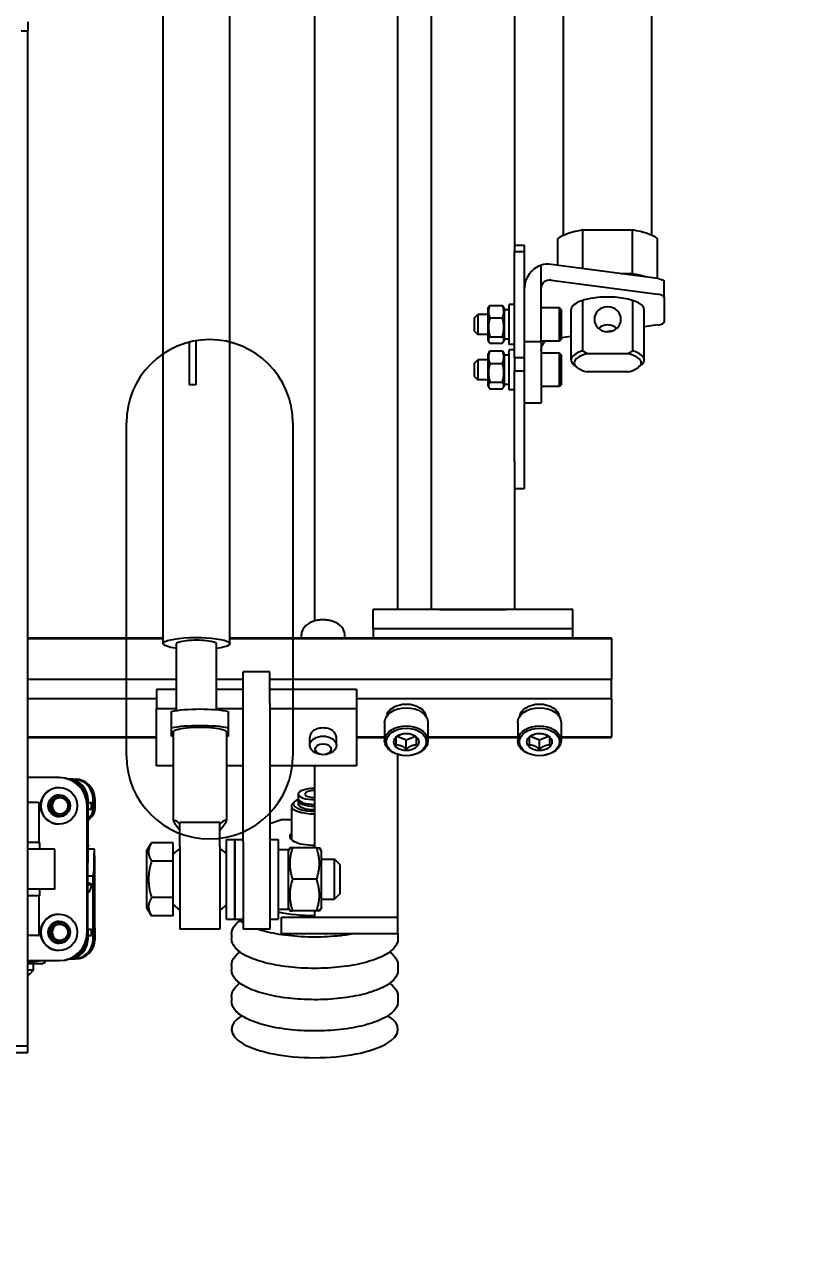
# Model space of a CAD drawing. Header units: millimetres. Extents: x -383313 to -161684, y -117025 to 99224.
# Drawn here: x -342774.2 to -342544.3, y -6763.7 to -6396.2 of the extents above; entities that cross this region are included whole.
import ezdxf
from ezdxf import colors
from ezdxf.entities.mleader import LeaderData, LeaderLine
from ezdxf.math import Vec2, Vec3

# ---------------------------------------------------------------- set-up
doc = ezdxf.new("R2010")
doc.units = ezdxf.units.MM
doc.header["$MEASUREMENT"] = 0
for name, color, linetype in [('PV-5D2C5', 7, 'Continuous'), ('PV-6C3', 7, 'Continuous'), ('Робот', 30, 'Continuous')]:
    doc.layers.add(name, color=color, linetype=linetype)

# ---------------------------------------------------------------- blocks, each defined once
blk = doc.blocks.new('A$C26c17928')
at = {"layer": 'PV-5D2C5'}
for p, q in [((172.09, 409.21), (160.08, 409.21)), ((172.1, 409.28), (167.88, 377.21)), ((172.58, 377.21), (176.79, 409.28)), ((177.75, 411.21), (173.05, 411.21)), ((177.75, 411.21), (185.1, 411.21)), ((186.05, 409.28), (186.59, 405.21)), ((159.15, 407.51), (-152.17, 407.51)), ((196.53, 405.21), (181.42, 405.21)), ((198.65, 403.6), (197.9, 404.45)), ((170.66, 401.66), (157.5, 401.66)), ((157.5, 386.75), (157.5, 401.66)), ((170.66, 401.66), (170.66, 398.31)), ((193.8, 401.76), (178.69, 401.76)), ((194.66, 388.08), (194.66, 400.34)), ((200.13, 400.34), (200.13, 388.08)), ((187.85, 395.6), (188.07, 393.9)), ((280.38, 395.38), (280, 395.38)), ((280, 280.71), (280, 395.38)), ((280.38, 395.38), (280.38, 280.71)), ((280.38, 395.38), (292.4, 395.38)), ((298.35, 395.38), (292.4, 395.38)), ((292.4, 292.71), (292.4, 395.38)), ((298.35, 395.38), (298.35, 318.71)), ((298.35, 395.38), (309.77, 395.38)), ((309.77, 380.21), (309.77, 395.38)), ((310, 395.38), (309.77, 395.38)), ((310, 380.21), (310, 395.38)), ((169.14, 386.75), (157.5, 386.75)), ((178.69, 386.66), (193.8, 386.66)), ((196.53, 383.21), (181.42, 383.21)), ((189.48, 383.21), (189.87, 380.21)), ((198.65, 384.82), (197.9, 383.96)), ((277.33, 383.71), (271.53, 383.71)), ((271.53, 383.71), (271.53, 323.71)), ((280, 383.71), (277.33, 383.71)), ((277.33, 383.71), (277.33, 323.71)), ((159.15, 380.91), (-152.17, 380.91)), ((168.15, 379.21), (160.08, 379.21)), ((181.36, 380.21), (180.86, 379.71)), ((184.15, 379.71), (180.86, 379.71)), ((180.86, 379.71), (180.86, 374.21)), ((181.36, 380.21), (184.32, 380.21)), ((190.86, 379.71), (184.15, 379.71)), ((184.32, 380.21), (190.36, 380.21)), ((190.36, 380.21), (190.86, 379.71)), ((190.86, 379.71), (190.86, 374.21)), ((195.04, 380.21), (194.54, 379.71)), ((197.83, 379.71), (194.54, 379.71)), ((194.54, 379.71), (194.54, 374.21)), ((195.04, 380.21), (198, 380.21)), ((204.54, 379.71), (197.83, 379.71)), ((198, 380.21), (204.04, 380.21)), ((204.04, 380.21), (204.54, 379.71)), ((204.54, 379.71), (204.54, 374.21)), ((305.51, 380.21), (310.94, 380.21)), ((309.7, 376.45), (310.8, 373.71)), ((315.24, 375.57), (315.2, 375.73)), ((175.01, 374.21), (168.04, 374.21)), ((190.98, 374.21), (175.01, 374.21)), ((190.98, 374.21), (209.45, 374.21)), ((190.98, 369.21), (190.98, 374.21)), ((209.45, 369.21), (209.45, 374.21)), ((310.8, 373.71), (309.7, 370.97)), ((313.49, 373.71), (310.8, 373.71)), ((315.24, 371.85), (315.2, 371.69)), ((163.99, 369.21), (162.19, 369.21)), ((162.19, 369.21), (162.19, 366.21)), ((195.94, 369.21), (163.99, 369.21)), ((163.99, 366.21), (163.99, 369.21)), ((199.78, 369.21), (195.94, 369.21)), ((195.94, 369.21), (195.94, 366.21)), ((235.2, 369.21), (199.78, 369.21)), ((199.78, 366.21), (199.78, 369.21)), ((235.2, 366.21), (235.2, 369.21)), ((-147.57, 366.21), (144.33, 366.21)), ((144.33, 366.21), (162.19, 366.21)), ((162.19, 366.21), (163.99, 366.21)), ((195.94, 366.21), (163.99, 366.21)), ((179.86, 366.21), (179.86, 364.61)), ((191.86, 364.61), (179.86, 364.61)), ((181.46, 364.61), (181.46, 363.21)), ((190.26, 364.61), (190.26, 363.21)), ((191.86, 366.21), (191.86, 364.61)), ((193.54, 366.21), (193.54, 364.61)), ((205.54, 364.61), (193.54, 364.61)), ((195.14, 364.61), (195.14, 363.21)), ((195.94, 366.21), (199.78, 366.21)), ((226.97, 366.21), (199.78, 366.21)), ((203.94, 364.61), (203.94, 363.21)), ((205.54, 366.21), (205.54, 364.61)), ((226.97, 366.21), (271.53, 366.21)), ((305.51, 367.21), (310.94, 367.21)), ((309.77, 340.21), (309.77, 367.21)), ((310, 340.21), (310, 367.21)), ((180.17, 358.83), (180.17, 362.59)), ((181.16, 363.21), (180.54, 362.85)), ((190.56, 363.21), (181.16, 363.21)), ((183.88, 358.83), (183.88, 362.59)), ((189.57, 358.83), (189.57, 362.59)), ((190.56, 363.21), (191.18, 362.85)), ((191.55, 358.83), (191.55, 362.59)), ((193.85, 358.83), (193.85, 362.59)), ((194.84, 363.21), (194.22, 362.85)), ((204.24, 363.21), (194.84, 363.21)), ((197.57, 358.83), (197.57, 362.59)), ((203.25, 358.83), (203.25, 362.59)), ((204.24, 363.21), (204.86, 362.85)), ((205.23, 358.83), (205.23, 362.59)), ((271.53, 343.71), (271.53, 363.71)), ((181.16, 358.21), (180.54, 358.57)), ((181.16, 358.21), (190.56, 358.21)), ((182.86, 358.21), (182.86, 355.21)), ((188.86, 358.21), (188.86, 355.21)), ((190.56, 358.21), (191.18, 358.57)), ((194.84, 358.21), (194.22, 358.57)), ((194.84, 358.21), (204.24, 358.21)), ((196.54, 358.21), (196.54, 355.21)), ((202.54, 358.21), (202.54, 355.21)), ((204.24, 358.21), (204.86, 358.57)), ((182.86, 355.21), (184.83, 355.21)), ((183.86, 354.21), (182.86, 355.21)), ((185.18, 354.21), (183.86, 354.21)), ((184.83, 355.21), (188.86, 355.21)), ((187.86, 354.21), (185.18, 354.21)), ((187.86, 354.21), (188.86, 355.21)), ((196.54, 355.21), (198.51, 355.21)), ((197.54, 354.21), (196.54, 355.21)), ((198.86, 354.21), (197.54, 354.21)), ((198.51, 355.21), (202.54, 355.21)), ((201.54, 354.21), (198.86, 354.21)), ((201.54, 354.21), (202.54, 355.21)), ((-271.53, 341.21), (144.33, 341.21)), ((144.33, 341.21), (180.5, 341.21)), ((180.5, 341.21), (271.53, 341.21)), ((305.51, 340.21), (310.94, 340.21)), ((309.7, 336.45), (310.8, 333.71)), ((315.24, 335.57), (315.2, 335.73)), ((271.53, 331.21), (-144.33, 331.21)), ((310.8, 333.71), (309.7, 330.97)), ((313.49, 333.71), (310.8, 333.71)), ((363.9, 331.21), (315.08, 331.21)), ((315.24, 331.85), (315.2, 331.69)), ((368.9, 331.21), (363.9, 331.21)), ((363.9, 296.21), (363.9, 331.21)), ((368.9, 296.21), (368.9, 331.21)), ((368.95, 331.21), (370.45, 331.21)), ((378.35, 331.21), (379.85, 331.21)), ((387.74, 331.21), (389.25, 331.21)), ((305.51, 327.21), (310.94, 327.21)), ((309.77, 318.71), (309.77, 327.21)), ((310, 318.71), (310, 327.21)), ((277.33, 323.71), (271.53, 323.71)), ((277.33, 323.71), (280, 323.71)), ((377.08, 323.01), (377.07, 323.02)), ((295.45, 318.71), (301.25, 318.71)), ((295.45, 292.71), (295.45, 318.71)), ((301.25, 318.71), (318.47, 318.71)), ((301.25, 292.71), (301.25, 318.71)), ((318.47, 318.71), (318.47, 292.71)), ((280, 315.21), (279.06, 315.21)), ((312.32, 312.71), (309.86, 312.71)), ((348.17, 313.71), (346.57, 312.11)), ((348.17, 313.71), (356.97, 313.71)), ((356.97, 313.71), (358.57, 312.11)), ((274.76, 310.57), (274.8, 310.73)), ((315.05, 309.45), (314.94, 309.95)), ((358.57, 312.11), (346.57, 312.11)), ((346.57, 308.21), (346.57, 312.11)), ((358.57, 308.21), (358.57, 312.11)), ((274.92, 306.21), (-144.33, 306.21)), ((274.76, 306.85), (274.8, 306.69)), ((315.05, 307.96), (314.94, 307.47)), ((343.07, 306.21), (318.47, 306.21)), ((344.07, 308.21), (343.07, 307.63)), ((343.07, 306.78), (343.07, 299.63)), ((352.57, 308.21), (344.07, 308.21)), ((361.07, 308.21), (352.57, 308.21)), ((352.57, 306.78), (352.57, 299.63)), ((361.07, 308.21), (362.07, 307.63)), ((362.07, 306.78), (362.07, 299.63)), ((363.9, 306.21), (362.07, 306.21)), ((280, 302.21), (279.06, 302.21)), ((312.32, 304.71), (309.86, 304.71)), ((326.95, 301.26), (328.36, 301.26)), ((328.92, 301.26), (329.95, 301.26)), ((329.16, 300.26), (329.66, 299.69)), ((330.53, 299.21), (340.68, 299.21)), ((334.63, 296.21), (334.63, 299.21)), ((344.07, 298.21), (343.07, 298.79)), ((343.57, 298.21), (361.57, 298.21)), ((343.57, 295.21), (343.57, 298.21)), ((361.07, 298.21), (362.07, 298.79)), ((361.57, 295.21), (361.57, 298.21)), ((335.82, 292.71), (334.63, 296.21)), ((340.57, 295.21), (364.57, 295.21)), ((340.57, 292.71), (340.57, 295.21)), ((368.9, 296.21), (363.9, 296.21)), ((364.57, 292.71), (364.57, 295.21)), ((290.28, 292.71), (290.28, 284.71)), ((299.7, 292.71), (290.28, 292.71)), ((299.7, 292.71), (341.34, 292.71)), ((341.34, 292.71), (367.57, 292.71)), ((367.57, 292.71), (367.57, 284.71)), ((377.08, 289.4), (377.07, 289.39)), ((299.7, 284.71), (290.28, 284.71)), ((292.4, 276.71), (292.4, 284.71)), ((295.45, 276.71), (295.45, 284.71)), ((341.34, 284.71), (299.7, 284.71)), ((301.25, 276.71), (301.25, 284.71)), ((318.47, 284.71), (318.47, 279.71)), ((340.57, 282.21), (340.57, 284.71)), ((341.34, 284.71), (367.57, 284.71)), ((364.57, 282.21), (364.57, 284.71)), ((281.76, 280.71), (-141.04, 280.71)), ((302.14, 280.21), (307.05, 280.21)), ((307.05, 280.21), (309.6, 280.21)), ((308.32, 279.71), (334.88, 279.71)), ((340.57, 282.21), (364.57, 282.21)), ((340.57, 279.71), (340.57, 282.21)), ((364.57, 282.21), (340.57, 282.21)), ((364.57, 279.71), (340.57, 279.71)), ((364.57, 279.71), (364.57, 282.21)), ((368.95, 281.21), (370.45, 281.21)), ((378.35, 281.21), (379.85, 281.21)), ((387.74, 281.21), (389.25, 281.21)), ((301.62, 276.71), (281.76, 276.71)), ((342.74, 277.71), (335.38, 277.71)), ((335.38, 271.71), (335.38, 277.71)), ((337.8, 277.72), (335.88, 277.72)), ((342.74, 277.71), (367.57, 277.71)), ((367.57, 277.71), (367.57, 265.71)), ((335.38, 265.71), (335.38, 271.71)), ((301.86, 264.71), (281.76, 264.71)), ((292.4, 220), (292.4, 264.71)), ((295.45, 258.71), (295.45, 264.71)), ((301.25, 258.71), (301.25, 264.71)), ((342.74, 265.71), (335.38, 265.71)), ((337.8, 265.7), (335.88, 265.7)), ((342.74, 265.71), (367.57, 265.71)), ((307.05, 263.21), (302.14, 263.21)), ((309.6, 263.21), (307.05, 263.21)), ((308.32, 263.71), (334.88, 263.71)), ((318.47, 263.71), (318.47, 258.71)), ((347.09, 263.71), (341.6, 263.71)), ((341.6, 263.71), (341.6, 257.13)), ((358.06, 263.71), (347.09, 263.71)), ((347.09, 263.71), (347.09, 257.13)), ((363.54, 263.71), (358.06, 263.71)), ((358.06, 263.71), (358.06, 257.13)), ((363.54, 263.71), (363.54, 257.13)), ((281.76, 260.71), (-141.04, 260.71)), ((280, 220), (280, 260.71)), ((280.38, 260.71), (280.38, 220)), ((295.45, 258.71), (301.25, 258.71)), ((298.35, 258.71), (298.35, 220)), ((318.47, 258.71), (301.25, 258.71)), ((309.77, 220), (309.77, 258.71)), ((310, 220), (310, 258.71)), ((344.07, 255.71), (341.6, 257.13)), ((344.07, 255.71), (361.07, 255.71)), ((361.07, 255.71), (363.54, 257.13)), ((331.39, 240.21), (328.5, 240.21)), ((331.39, 239.65), (328.5, 239.65)), ((331.5, 239.15), (329.5, 239.15)), ((329.5, 238.09), (329.5, 239.15)), ((331.5, 238.09), (331.5, 239.15)), ((334.88, 238.09), (333.72, 239.25)), ((343.48, 239.97), (343.48, 238.09)), ((351.5, 239.77), (351.5, 239.65)), ((351.5, 238.02), (351.5, 239.65)), ((370.5, 239.65), (351.5, 239.65)), ((354.13, 239.31), (353.65, 238.02)), ((354.13, 238.02), (354.13, 239.31)), ((356.33, 238.49), (354.13, 239.31)), ((367.61, 240.16), (354.5, 240.16)), ((367.5, 238.08), (367.5, 239.15)), ((369.5, 239.15), (367.5, 239.15)), ((370.5, 240.21), (367.61, 240.21)), ((369.5, 238.09), (369.5, 239.15)), ((347.5, 238.09), (328.5, 238.09)), ((368.5, 238.02), (330.5, 238.02)), ((368.5, 237.84), (330.5, 237.84)), ((334.31, 238.09), (333.72, 238.68)), ((342.55, 238.29), (342.06, 238.09)), ((342.64, 238.09), (342.55, 238.29)), ((342.55, 238.09), (342.55, 238.29)), ((347.5, 238.02), (347.5, 238.09)), ((356.33, 238.02), (356.33, 238.49)), ((370.5, 238.09), (367.61, 238.09)), ((322.5, 233.65), (322.5, 234.21)), ((322.5, 233.65), (322.5, 232.39)), ((329.98, 232.68), (327.94, 231.51)), ((333.06, 231.51), (331.02, 232.68)), ((367.98, 232.68), (365.94, 231.51)), ((371.06, 231.51), (369.02, 232.68)), ((376.5, 233.65), (376.5, 234.21)), ((376.5, 232.39), (376.5, 233.65)), ((322, 229.35), (322, 229.52)), ((322, 229.35), (322, 220)), ((327.5, 230.8), (327.5, 228.15)), ((333.5, 228.15), (333.5, 230.8)), ((343.5, 228.09), (343.5, 220)), ((355.5, 228.09), (343.5, 228.09)), ((355.5, 228.09), (355.5, 220)), ((365.5, 230.8), (365.5, 228.15)), ((371.5, 228.15), (371.5, 230.8)), ((377, 229.35), (377, 229.52)), ((377, 220), (377, 229.35)), ((327.73, 227.72), (329, 226.99)), ((327.81, 227.61), (330.19, 226.23)), ((329, 226.99), (330.33, 226.22)), ((330.67, 226.22), (332, 226.99)), ((330.81, 226.23), (333.19, 227.61)), ((332, 226.99), (333.27, 227.72)), ((365.73, 227.72), (367, 226.99)), ((365.81, 227.61), (368.19, 226.23)), ((367, 226.99), (368.33, 226.22)), ((368.67, 226.22), (370, 226.99)), ((368.81, 226.23), (371.19, 227.61)), ((370, 226.99), (371.27, 227.72)), ((378, 224.26), (377.42, 225.26)), ((378, 224.26), (378, 220)), ((329.5, 223.09), (329.5, 223.35)), ((329.5, 223.35), (341.5, 223.35)), ((329.5, 223.09), (329.5, 220)), ((341.5, 223.56), (343.5, 223.56)), ((341.5, 223.35), (341.5, 223.56)), ((341.5, 223.09), (341.5, 223.35)), ((341.5, 223.09), (341.5, 220)), ((355.5, 223.56), (357.5, 223.56)), ((357.5, 223.35), (357.5, 223.56)), ((357.5, 223.09), (357.5, 223.35)), ((357.5, 223.35), (369.5, 223.35)), ((357.5, 223.09), (357.5, 220)), ((369.5, 223.09), (369.5, 223.35)), ((369.5, 223.09), (369.5, 220)), ((379.9, 221.76), (378, 221.76)), ((379.9, 221.76), (379.9, 220)), ((381.5, 220.16), (379.9, 221.76)), ((95, 220), (97.64, 220)), ((105.8, 220), (97.64, 220)), ((97.64, 218), (97.64, 220)), ((346.11, 220), (105.8, 220)), ((357.62, 220), (346.11, 220)), ((360.35, 220), (357.62, 220)), ((402.57, 220), (360.35, 220)), ((381.5, 220), (381.5, 220.16)), ((404.64, 220), (402.57, 220)), ((402.57, 148), (402.57, 220)), ((404.64, 148), (404.64, 220))]:
    blk.add_line(p, q, dxfattribs=at)
for start, end in [(133.3418, 146.9443), (33.0557, 46.6582), (213.0557, 226.6582), (313.3418, 326.9443)]:
    blk.add_arc((352.57, 271.71), 11, start, end, dxfattribs=at)
for centre, major_axis, ratio, start_param, end_param in [((162.63, 394.21), (0, -16.75), 0.34202, -2.6804, -2.031989), ((177.75, 408.21), (0, 3), 0.34202, 0, 1.204277), ((185.1, 408.21), (0, -3), 0.34202, 1.937315, 3.141593), ((175.79, 394.21), (0, -16.75), 0.34202, -2.330118, -2.031989), ((181.42, 394.21), (0, 11), 0.34202, 0, 1.570796), ((196.53, 394.21), (0, 11), 0.34202, -0.372527, 0.81434), ((197.4, 394.21), (0, 10.08), 0.34202, -0.916787, 0.916787), ((189.8, 394.21), (0, 4), 0.939693, 0.815313, 2.326279), ((181.42, 394.21), (0, 11), 0.34202, 1.570796, 3.141593), ((162.63, 394.21), (0, -16.75), 0.34202, -1.109604, -0.461193), ((196.53, 394.21), (0, -11), 0.34202, -0.81434, 0.372527), ((197.4, 394.21), (0, -10.08), 0.34202, -0.916787, 0.916787), ((311.31, 373.71), (0, 6), 0.688988, -4.712389, 1.570796), ((175.4, 377.21), (-4.74, -6.88), 0.861652, -1.034489, -0.650093), ((175.4, 377.21), (-1.78, -2.58), 0.861652, -1.034489, 0.536307), ((311.31, 373.71), (0, 3.75), 0.688988, -1.570796, 4.712389), ((175.01, 377.21), (0, -8), 0.939693, -1.1864, 0), ((311.31, 333.71), (0, 6), 0.688988, -4.712389, 1.570796), ((311.31, 333.71), (0, 3.75), 0.688988, -1.570796, 4.712389), ((397.61, 306.21), (0, 25), 0.34202, -1.570796, 0.495637), ((279.06, 308.71), (0, 6.5), 0.688988, 0, 3.141593), ((309.86, 308.71), (0, 4), 0.688988, 0, 3.141593), ((313.48, 308.71), (0, -2.4), 0.688988, -4.712389, 1.570796), ((326.95, 306.21), (0, -4.95), 0.34202, -1.570796, 0), ((326.95, 306.21), (0, -3), 0.34202, -1.570796, 0), ((326.95, 306.21), (0, -4.95), 0.34202, 0, 1.570796), ((326.95, 306.21), (0, -3), 0.34202, 0, 1.570796), ((328.36, 306.21), (0, -4.95), 0.34202, 0, 1.570796), ((328.92, 306.21), (0, -4.95), 0.34202, 0, 1.570796), ((329.95, 306.21), (0, -6.39), 0.34202, 0, 1.570796), ((329.95, 306.21), (0, -4.95), 0.34202, 0, 1.570796), ((330.53, 306.21), (0, -7), 0.34202, 0, 1.570796), ((339.76, 306.21), (0, -7.5), 0.34202, -0.367208, 1.570796), ((356.27, 306.21), (0, 21), 0.34202, -2.122113, -1.570796), ((397.61, 306.21), (0, -25), 0.34202, -0.495637, 1.570796), ((329.95, 306.21), (0, -6.39), 0.34202, -0.692725, 0), ((328.92, 306.21), (0, -4.95), 0.34202, -0.167293, 0), ((330.53, 306.21), (0, -7), 0.34202, -0.372527, 0), ((342.75, 271.71), (-7.97, 7.97), 0.091921, 5.470679, 6.912364), ((342.75, 271.71), (-7.97, -7.97), 0.091921, 5.654007, 7.095691), ((328.5, 234.21), (-6, 0), 0.999849, -1.570796, 0), ((328.5, 233.65), (-6, 0), 0.999849, -1.570796, 0), ((331.39, 236.91), (-3.3, 0), 0.999849, -2.356388, -1.570796), ((331.39, 236.35), (-3.3, 0), 0.999849, -2.356388, -1.570796), ((354.5, 239.97), (-11.02, 0), 0.017379, -1.570796, 1.23144), ((350.5, 239.77), (1, 0), 0.017379, 0, 1.23144), ((367.61, 236.91), (-3.3, 0), 0.999849, -1.570796, -1.393274), ((370.5, 234.21), (6, 0), 0.999849, 0, 1.570796), ((370.5, 233.65), (6, 0), 0.999849, 0, 1.570796), ((330.5, 229.52), (-8.5, 0), 0.999849, -1.570796, 0), ((330.5, 229.35), (-8.5, 0), 0.999849, -1.570796, 0), ((328.5, 232.09), (-6, 0), 0.999849, -1.570796, -0.055185), ((328.5, 231.52), (-6, 0), 0.999849, -1.372908, -0.197888), ((367.61, 234.79), (-3.3, 0), 0.999849, -1.570796, -1.369471), ((368.5, 229.52), (8.5, 0), 0.999849, 0, 1.570796), ((368.5, 229.35), (8.5, 0), 0.999849, 0, 1.570796), ((370.5, 232.09), (6, 0), 0.999849, 0.055185, 1.570796), ((370.5, 231.52), (6, 0), 0.999849, 0.197888, 1.372908), ((330.5, 229.59), (-3, 0), 0.999849, -0.846506, 0), ((330.5, 229.59), (-3, 0), 0.999849, -1.893704, -1.247889), ((330.5, 229.59), (3, 0), 0.999849, 0, 0.846506), ((368.5, 229.59), (-3, 0), 0.999849, -0.846506, 0), ((368.5, 229.59), (-3, 0), 0.999849, -1.893704, -1.247889), ((368.5, 229.59), (3, 0), 0.999849, 0, 0.846506), ((330.5, 229.42), (-5.5, 0), 0.999849, 0.007111, 3.134482), ((330.5, 229.52), (-3.3, 0), 0.999849, 0.014485, 3.127107), ((330.5, 229.59), (-3, 0), 0.999849, 0, 1.047198), ((330.5, 229.8), (-2.46, 0), 0.999849, 0.040518, 3.101075), ((330.5, 229.59), (3, 0), 0.999849, -1.047198, 0), ((368.5, 229.42), (-5.5, 0), 0.999849, 0.007111, 3.134482), ((368.5, 229.52), (-3.3, 0), 0.999849, 0.014485, 3.127107), ((368.5, 229.59), (-3, 0), 0.999849, 0, 1.047198), ((368.5, 229.8), (-2.46, 0), 0.999849, 0.040518, 3.101075), ((368.5, 229.59), (3, 0), 0.999849, -1.047198, 0), ((330.5, 229.59), (3, 0), 0.999849, -2.094395, -1.047198), ((368.5, 229.59), (3, 0), 0.999849, -2.094395, -1.047198)]:
    blk.add_ellipse(centre, major_axis=major_axis, ratio=ratio, start_param=start_param, end_param=end_param, dxfattribs=at)
at = {"layer": 'PV-5D2C5', "extrusion": (0, 0, -1)}
for centre, major_axis, ratio, start_param, end_param in [((173.05, 408.21), (0, -3), 0.34202, 1.937315, 3.141593), ((184.33, 394.21), (0, -4), 0.939693, 1.570796326794897, 7.853981633974483), ((304.06, 373.71), (0, -6), 0.688988, 0.072299, 3.069293), ((305.51, 373.71), (0, 6.5), 0.688988, -1.570796, 0), ((310.94, 373.71), (0, 6.5), 0.688988, -1.570796, 1.25525), ((193.08, 377.21), (-1.78, 2.58), 0.861652, -2.605286, -1.569776), ((305.51, 373.71), (0, -6.5), 0.688988, 0, 1.570796), ((310.94, 373.71), (0, -6.5), 0.688988, -1.25525, 1.570796), ((304.06, 333.71), (0, -6), 0.688988, 0.072299, 3.069293), ((305.51, 333.71), (0, 6.5), 0.688988, -1.570796, 0), ((310.94, 333.71), (0, 6.5), 0.688988, -1.570796, 1.25525), ((305.51, 333.71), (0, -6.5), 0.688988, 0, 1.570796), ((310.94, 333.71), (0, -6.5), 0.688988, -1.25525, 1.570796), ((312.32, 308.71), (0, -4), 0.688988, -1.25525, 4.396843), ((278.69, 308.71), (0, 6), 0.688988, -1.886343, -1.25525), ((281.76, 270.71), (0, -10), 0.182302, 0, 4.068888), ((303.41, 271.71), (0, 11), 0.182302, -2.453923, -0.68767), ((308.32, 271.71), (0, 11), 0.182302, -2.453923, -0.68767), ((308.32, 271.71), (0, -8), 0.182302, 0, 3.141593), ((308.32, 271.71), (0, -11), 0.182302, -2.453923, -2.385136), ((281.76, 270.71), (0, -6), 0.182302, 0, 3.141593), ((336.84, 271.71), (0, 8), 0.182302, -0.722734, -0.720842), ((336.84, 271.71), (0, -8), 0.182302, -2.42075, -2.418858), ((281.76, 270.71), (0, -10), 0.182302, -0.927295, 0), ((336.84, 271.71), (0, 8), 0.182302, -2.42075, -2.418858), ((336.84, 271.71), (0, -8), 0.182302, -0.722734, -0.720842), ((308.32, 271.71), (0, -11), 0.182302, -0.756456, -0.68767), ((340.6, 238), (3, 0), 0.017379, -2.742613, -0.39898)]:
    blk.add_ellipse(centre, major_axis=major_axis, ratio=ratio, start_param=start_param, end_param=end_param, dxfattribs=at)
for centre, major_axis in [((354.5, 239.97), (6.58, 0)), ((358.4, 239.73), (3, 0))]:
    blk.add_ellipse(centre, major_axis=major_axis, ratio=0.017379, dxfattribs=at)
at = {"layer": 'PV-5D2C5'}
for centre, major_axis in [((330.5, 229.35), (5.5, 0)), ((330.5, 229.42), (3.3, 0)), ((330.5, 229.6), (2.46, 0)), ((368.5, 229.35), (5.5, 0)), ((368.5, 229.42), (3.3, 0)), ((368.5, 229.6), (2.46, 0))]:
    blk.add_ellipse(centre, major_axis=major_axis, ratio=0.999849, dxfattribs=at)
for points in [[(194.66, 400.34), (194.39, 400.82), (194.1, 401.29), (193.8, 401.76)], [(193.8, 386.66), (194.1, 387.12), (194.39, 387.59), (194.66, 388.08)], [(368.9, 331.21), (368.91, 331.21), (368.93, 331.21), (368.95, 331.21)], [(365.66, 284.71), (365.31, 284.13), (364.95, 283.61), (364.57, 283.16)]]:
    blk.add_open_spline(points, degree=3, dxfattribs=at)
for points, weights in [([(308.83, 374.76), (309.06, 375.67), (309.91, 376.71)], [1.11661653883, 1.15102198321, 1.04422863406]), ([(309.91, 376.71), (310.47, 376.71), (312.29, 376.71)], [1.04422863406, 1.20577136594, 1.04422863406]), ([(312.29, 376.71), (312.26, 375.21), (313.49, 373.71)], [1.04422863406, 1.20577136594, 1.04422863406]), ([(309.91, 370.71), (309.06, 371.75), (308.83, 372.66)], [1.04422863406, 1.15102198321, 1.11661653883]), ([(313.49, 373.71), (312.26, 372.21), (312.29, 370.71)], [1.04422863406, 1.20577136594, 1.04422863406]), ([(312.29, 370.71), (310.47, 370.71), (309.91, 370.71)], [1.04422863406, 1.20577136594, 1.04422863406]), ([(183.88, 362.59), (182.03, 363.42), (180.17, 362.59)], [1.20638401787, 1.39301227493, 1.20638401787]), ([(180.17, 362.59), (180.36, 362.75), (180.54, 362.85)], [1.20638401787, 1.23829173427, 1.25928896603]), ([(189.57, 362.59), (186.73, 363.42), (183.88, 362.59)], [1.20638401787, 1.39301227493, 1.20638401787]), ([(191.55, 362.59), (190.56, 363.42), (189.57, 362.59)], [1.20638401787, 1.39301227493, 1.20638401787]), ([(197.57, 362.59), (195.71, 363.42), (193.85, 362.59)], [1.20638401787, 1.39301227493, 1.20638401787]), ([(193.85, 362.59), (194.04, 362.75), (194.22, 362.85)], [1.20638401787, 1.23829173427, 1.25928896603]), ([(203.25, 362.59), (200.41, 363.42), (197.57, 362.59)], [1.20638401787, 1.39301227493, 1.20638401787]), ([(205.23, 362.59), (204.24, 363.42), (203.25, 362.59)], [1.20638401787, 1.39301227493, 1.20638401787]), ([(180.17, 358.83), (182.03, 357.99), (183.88, 358.83)], [1.20638401787, 1.39301227493, 1.20638401787]), ([(180.54, 358.57), (180.36, 358.67), (180.17, 358.83)], [1.25928896603, 1.23829173427, 1.20638401787]), ([(183.88, 358.83), (186.73, 357.99), (189.57, 358.83)], [1.20638401787, 1.39301227493, 1.20638401787]), ([(189.57, 358.83), (190.56, 357.99), (191.55, 358.83)], [1.20638401787, 1.39301227493, 1.20638401787]), ([(193.85, 358.83), (195.71, 357.99), (197.57, 358.83)], [1.20638401787, 1.39301227493, 1.20638401787]), ([(194.22, 358.57), (194.04, 358.67), (193.85, 358.83)], [1.25928896603, 1.23829173427, 1.20638401787]), ([(197.57, 358.83), (200.41, 357.99), (203.25, 358.83)], [1.20638401787, 1.39301227493, 1.20638401787]), ([(203.25, 358.83), (204.24, 357.99), (205.23, 358.83)], [1.20638401787, 1.39301227493, 1.20638401787]), ([(308.83, 334.76), (309.06, 335.67), (309.91, 336.71)], [1.11661653883, 1.15102198321, 1.04422863406]), ([(309.91, 336.71), (310.47, 336.71), (312.29, 336.71)], [1.04422863406, 1.20577136594, 1.04422863406]), ([(312.29, 336.71), (312.26, 335.21), (313.49, 333.71)], [1.04422863406, 1.20577136594, 1.04422863406]), ([(309.91, 330.71), (309.06, 331.75), (308.83, 332.66)], [1.04422863406, 1.15102198321, 1.11661653883]), ([(312.29, 330.71), (310.47, 330.71), (309.91, 330.71)], [1.04422863406, 1.20577136594, 1.04422863406]), ([(313.49, 333.71), (312.26, 332.21), (312.29, 330.71)], [1.04422863406, 1.20577136594, 1.04422863406]), ([(343.07, 306.78), (343.07, 307.63), (343.07, 307.63)], [1.29573137036, 1.39595654066, 1.39595654066]), ([(352.57, 306.78), (347.82, 308.37), (343.07, 306.78)], [1.29573137036, 1.49618171095, 1.29573137036]), ([(362.07, 306.78), (357.32, 308.37), (352.57, 306.78)], [1.29573137036, 1.49618171095, 1.29573137036]), ([(362.07, 307.63), (362.07, 307.63), (362.07, 306.78)], [1.39595654066, 1.39595654066, 1.29573137036]), ([(343.07, 299.63), (343.07, 298.79), (343.07, 298.79)], [1.29573137036, 1.39595654066, 1.39595654066]), ([(352.57, 299.63), (347.82, 298.05), (343.07, 299.63)], [1.29573137036, 1.49618171095, 1.29573137036]), ([(362.07, 299.63), (357.32, 298.05), (352.57, 299.63)], [1.29573137036, 1.49618171095, 1.29573137036]), ([(362.07, 298.79), (362.07, 298.79), (362.07, 299.63)], [1.39595654066, 1.39595654066, 1.29573137036]), ([(341.6, 257.13), (344.34, 255.55), (347.09, 257.13)], [1.29573137036, 1.49618171095, 1.29573137036]), ([(347.09, 257.13), (352.57, 255.55), (358.06, 257.13)], [1.29573137036, 1.49618171095, 1.29573137036]), ([(358.06, 257.13), (360.8, 255.55), (363.54, 257.13)], [1.29573137036, 1.49618171095, 1.29573137036]), ([(377.42, 225.26), (377.42, 225.26), (377, 225.26)], [1.39595654066, 1.39595654065, 1.34416713859]), ([(377, 223.8), (377.49, 221.83), (377.41, 220)], [1.34416713859, 1.40428779798, 1.39461630798])]:
    blk.add_rational_spline(points, weights, degree=2, dxfattribs=at)
for points, knots in [([(370.45, 331.21), (371.37, 331.21), (372.26, 330.83), (374.02, 329.36), (374.87, 328.17), (376.41, 325.09), (377.09, 323.18), (378.2, 318.86), (378.63, 316.46), (379.19, 311.4), (379.34, 308.75), (379.33, 303.45), (379.18, 300.8), (378.6, 295.78), (378.17, 293.4), (377.06, 289.14), (376.39, 287.26), (374.84, 284.18), (373.96, 282.98), (372.21, 281.56), (371.34, 281.21), (370.45, 281.21)], [4.712389, 4.712389, 4.712389, 4.712389, 4.990834, 4.990834, 5.312783, 5.312783, 5.641221, 5.641221, 5.965321, 5.965321, 6.287713, 6.287713, 6.609683, 6.609683, 6.932099, 6.932099, 7.256259, 7.256259, 7.584742, 7.584742, 7.853982, 7.853982, 7.853982, 7.853982]), ([(374.4, 328.71), (374.85, 329.31), (375.31, 329.82), (376.6, 330.85), (377.46, 331.21), (378.35, 331.21)], [4.2757798, 4.2757798, 4.2757798, 4.2757798, 4.4431494, 4.4431494, 4.712389, 4.712389, 4.712389, 4.712389]), ([(379.85, 331.21), (380.76, 331.21), (381.66, 330.83), (383.42, 329.36), (384.27, 328.17), (385.81, 325.09), (386.49, 323.18), (387.6, 318.86), (388.02, 316.46), (388.59, 311.4), (388.74, 308.75), (388.73, 303.45), (388.58, 300.8), (387.99, 295.78), (387.56, 293.4), (386.46, 289.14), (385.78, 287.26), (384.23, 284.18), (383.36, 282.98), (381.6, 281.56), (380.73, 281.21), (379.85, 281.21)], [4.712389, 4.712389, 4.712389, 4.712389, 4.990834, 4.990834, 5.312783, 5.312783, 5.641221, 5.641221, 5.965321, 5.965321, 6.287713, 6.287713, 6.609683, 6.609683, 6.932099, 6.932099, 7.256259, 7.256259, 7.584742, 7.584742, 7.853982, 7.853982, 7.853982, 7.853982]), ([(383.8, 328.71), (384.24, 329.31), (384.71, 329.82), (385.99, 330.85), (386.86, 331.21), (387.74, 331.21)], [4.2757798, 4.2757798, 4.2757798, 4.2757798, 4.4431494, 4.4431494, 4.712389, 4.712389, 4.712389, 4.712389]), ([(389.25, 331.21), (390.16, 331.21), (391.06, 330.83), (392.81, 329.36), (393.67, 328.17), (395.21, 325.09), (395.89, 323.18), (396.99, 318.86), (397.42, 316.46), (397.99, 311.4), (398.13, 308.75), (398.12, 303.45), (397.97, 300.8), (397.39, 295.78), (396.96, 293.4), (395.85, 289.14), (395.18, 287.26), (393.63, 284.18), (392.76, 282.98), (391, 281.56), (390.13, 281.21), (389.25, 281.21)], [4.712389, 4.712389, 4.712389, 4.712389, 4.990834, 4.990834, 5.312783, 5.312783, 5.641221, 5.641221, 5.965321, 5.965321, 6.287713, 6.287713, 6.609683, 6.609683, 6.932099, 6.932099, 7.256259, 7.256259, 7.584742, 7.584742, 7.853982, 7.853982, 7.853982, 7.853982]), ([(368.9, 318.08), (369.15, 316.75), (369.35, 315.36), (369.8, 311.4), (369.94, 308.75), (369.93, 303.45), (369.78, 300.8), (369.2, 295.78), (368.77, 293.4), (368.02, 290.5), (367.8, 289.77), (367.57, 289.06)], [5.781719, 5.781719, 5.781719, 5.781719, 5.965321, 5.965321, 6.287713, 6.287713, 6.609683, 6.609683, 6.932099, 6.932099, 7.049347, 7.049347, 7.049347, 7.049347]), ([(368.95, 281.21), (368.04, 281.21), (367.14, 281.59), (365.86, 282.65), (365.42, 283.14), (365, 283.71)], [1.5707963, 1.5707963, 1.5707963, 1.5707963, 1.8492415, 1.8492415, 2.0074056, 2.0074056, 2.0074056, 2.0074056]), ([(378.35, 281.21), (377.43, 281.21), (376.54, 281.59), (375.26, 282.65), (374.82, 283.14), (374.4, 283.71)], [1.5707963, 1.5707963, 1.5707963, 1.5707963, 1.8492415, 1.8492415, 2.0074056, 2.0074056, 2.0074056, 2.0074056]), ([(387.74, 281.21), (386.83, 281.21), (385.94, 281.59), (384.66, 282.65), (384.22, 283.14), (383.8, 283.71)], [1.5707963, 1.5707963, 1.5707963, 1.5707963, 1.8492415, 1.8492415, 2.0074056, 2.0074056, 2.0074056, 2.0074056])]:
    blk.add_open_spline(points, degree=3, knots=knots, dxfattribs=at)
blk = doc.blocks.new('Робот ABB IRB660_3.15 (сверху)')
at = {"layer": 'Робот'}
blk.add_circle((0, 0), 3150, dxfattribs=at)
blk = doc.blocks.new('*U174')
at = {"layer": 'PV-6C3'}
for p, q in [((-1265.65, 2478.09), (-1165.65, 2478.09)), ((-1154.2, 2457.26), (-1154.2, 2459.26)), ((-1141.42, 2459.26), (-1154.2, 2459.26)), ((-1141, 2457.26), (-1154.2, 2457.26)), ((-1165.65, 2428.09), (-1265.65, 2428.09))]:
    blk.add_line(p, q, dxfattribs=at)
for centre, start, end in [((-1265.65, 2453.09), 90, 270), ((-1165.65, 2453.09), 270, 90)]:
    blk.add_arc(centre, 25, start, end, dxfattribs=at)

msp = doc.modelspace()

# ---------------------------------------------------------------- block references
at = {"ltscale": 100, "rotation": 270}
msp.add_blockref('A$C26c17928', (-342993.18036, -6300.46446), dxfattribs=at)
at = {"layer": 'PV-6C3', "rotation": 90}
msp.add_blockref('*U174', (-340265.46489, -5350.25953), dxfattribs=at)
at = {"layer": 'Робот', "rotation": 180}
msp.add_blockref('Робот ABB IRB660_3.15 (сверху)', (-344500.63713, -5731.42318), dxfattribs=at)

# ---------------------------------------------------------------- leaders
at = {"ltscale": 100}
ml = msp.add_multileader_mtext('Standard', dxfattribs=at)
ml.set_content('Y-9\\PSQ-9-SQ-9.1', color=256)
ml.set_leader_properties()
ml.build(insert=Vec2(0, 0))
ml.multileader.update_dxf_attribs({"text_right_attachment_type": 6, "dogleg_length": 0.36, "arrow_head_size": 0.18})
ctx = ml.context
ctx.base_point, ctx.char_height, ctx.arrow_head_size, ctx.landing_gap_size, ctx.plane_origin = Vec3(-343321.83171, -5119.43976), 80, 0.18, 0.09, Vec3(-346166.53293, -7106.63957)
ctx.right_attachment = 6
notes = []
notes.append((ctx, [(0, (1, 1, 0), (-343364.87128, -5119.43976), (1, 0), 43.03956, [(0, [(-344309.88566, -6743.36848)], 0, [])])]))
ctx.mtext.insert, ctx.mtext.flow_direction = Vec3(-343321.74171, -5079.43976), 5
ml = msp.add_multileader_mtext('Standard', dxfattribs=at)
ml.set_content('Y-10\\PSQ-10-SQ-10.1', color=256)
ml.set_leader_properties()
ml.build(insert=Vec2(0, 0))
ml.multileader.update_dxf_attribs({"text_right_attachment_type": 6, "dogleg_length": 0.36, "arrow_head_size": 0.18})
ctx = ml.context
ctx.base_point, ctx.char_height, ctx.arrow_head_size, ctx.landing_gap_size, ctx.plane_origin = Vec3(-343289.44379, -5499.09373), 80, 0.18, 0.09, Vec3(-345767.50441, -7110.10693)
ctx.right_attachment = 6
notes.append((ctx, [(0, (1, 1, 0), (-343332.48335, -5499.09373), (1, 0), 43.03956, [(0, [(-343852.71158, -6705.66385)], 0, [])])]))
ctx.mtext.insert, ctx.mtext.flow_direction = Vec3(-343289.35379, -5459.09373), 5
for ctx, leaders in notes:
    for number, flags, end, landing, length, lines in leaders:
        leader = LeaderData()
        leader.index, (leader.has_last_leader_line, leader.has_dogleg_vector, leader.attachment_direction) = number, flags
        leader.last_leader_point, leader.dogleg_vector, leader.dogleg_length = Vec3(end), Vec3(landing), length
        for number, points, colour, breaks in lines:
            line = LeaderLine()
            line.index, line.vertices, line.color, line.breaks = number, Vec3.list(points), colors.encode_raw_color(colour), breaks
            leader.lines.append(line)
        ctx.leaders.append(leader)

doc.saveas('drawing.dxf')
